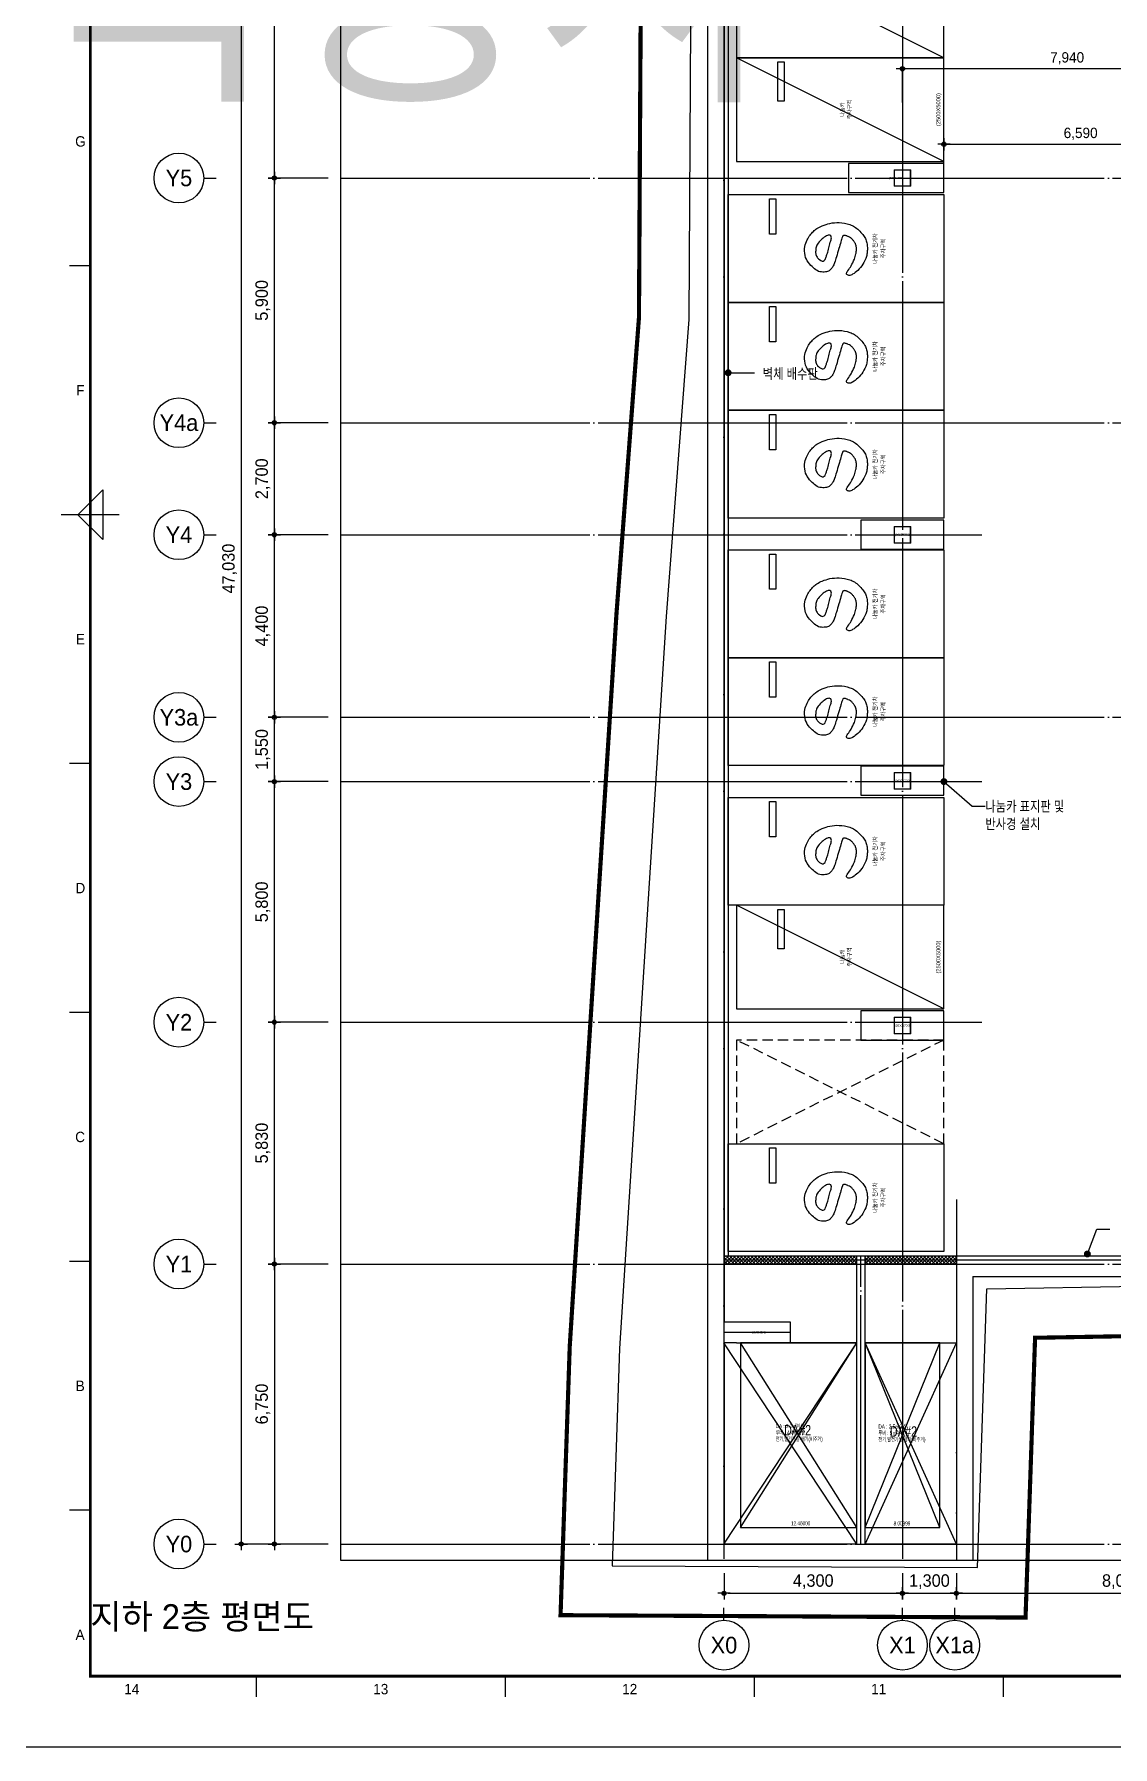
# Model space of a CAD drawing. Header units: millimetres. Extents: x 0 to 1390178, y 0 to 110113.
# Drawn here: x 252650 to 278640, y 0 to 41283 of the extents above; entities that cross this region are included whole.
import ezdxf
from ezdxf.enums import TextEntityAlignment as Align
from ezdxf.xclip import XClip

# ---------------------------------------------------------------- set-up
doc = ezdxf.new("R2018")
doc.units = ezdxf.units.MM
doc.header["$LTSCALE"] = 100
doc.header["$XCLIPFRAME"] = 0
for name, pattern in [('X - 평면도$0$CEN', [62, 60, -1, 0, -1]), ('X - 평면도$0$DASHED', [0.75, 0.5, -0.25]), ('X - 평면도$0$PHANTOM2', [50, 40, -2, 2, -2, 2, -2])]:
    doc.linetypes.add(name, pattern=pattern)
doc.layers.get('DEFPOINTS').update_dxf_attribs({"color": 145})
for name, color, linetype in [('AA-XXXX-DIMS', 7, 'Continuous'), ('AA-XXXX-TEXT', 3, 'Continuous'), ('DIM', 7, 'Continuous'), ('SYM', 7, 'Continuous'), ('X - SHEET$0$AA-BORD-FORM', 7, 'Continuous'), ('X - SHEET$0$AA-BORD-TEXT', 3, 'Continuous'), ('X - 평면도$0$! □-COL', 2, 'Continuous'), ('X - 평면도$0$0-구역계', 1, 'Continuous'), ('X - 평면도$0$A-OPEN', 9, 'X - 평면도$0$CEN'), ('X - 평면도$0$AA-EL-PCN4', 4, 'Continuous'), ('X - 평면도$0$AA-WAXM-BLOK', 3, 'Continuous'), ('X - 평면도$0$AA-WAXM-CONC', 2, 'Continuous'), ('X - 평면도$0$AA-XXXX-CNTL', 1, 'X - 평면도$0$CEN'), ('X - 평면도$0$AA-XXXX-PARK', 8, 'Continuous'), ('X - 평면도$0$AA-XXXX-PATT', 8, 'Continuous'), ('X - 평면도$0$AA-XXXX-SYMB', 7, 'Continuous'), ('X - 평면도$0$벽배수판', 6, 'Continuous')]:
    doc.layers.add(name, color=color, linetype=linetype)
doc.layers.add('X - 평면도$0$DEFPOINT', color=163, linetype='Continuous', plot=False)
doc.styles.add('HAUD01', font='Dotum.ttf')
doc.styles.get("Standard").update_dxf_attribs({"font": 'Dotum.ttf'})
doc.styles.add('X - SHEET$0$HAUD01', font='Dotum.ttf')
doc.styles.add('X - 평면도$0$HAUD01', font='Dotum.ttf')
doc.styles.add('X - 평면도$0$STANDARD', font='Dotum.ttf')
doc.dimstyles.new('HAUD-100', dxfattribs={"dimscale": 100, "dimtxt": 3, "dimasz": 1, "dimexe": 0, "dimexo": 3, "dimgap": 1, "dimtad": 1, "dimdec": 0, "dimdsep": 46, "dimlunit": 6, "dimtxsty": 'HAUD01', "dimblk": 'DIMDOT', "dimcen": 2.5, "dimdle": 1.5, "dimclrd": 7, "dimclre": 7, "dimclrt": 3, "dimadec": 0, "dimazin": 0, "dimtfac": 1, "dimtdec": 0, "dimtix": 1, "dimtmove": 2, "dimatfit": 3, "dimfxl": 1, "dimtvp": 1, "dimtolj": 1, "dimtzin": 0, "dimarcsym": 0})
doc.dimstyles.new('HAUD-80', dxfattribs={"dimscale": 100, "dimtxt": 2.5, "dimasz": 0.5, "dimexe": 0, "dimexo": 1.5, "dimgap": 1, "dimtad": 1, "dimdec": 0, "dimdsep": 46, "dimlunit": 6, "dimtxsty": 'HAUD01', "dimblk": 'Z_DOT', "dimcen": 2.5, "dimdle": 1.5, "dimclrd": 7, "dimclre": 7, "dimclrt": 4, "dimadec": 0, "dimazin": 0, "dimtfac": 1, "dimtdec": 0, "dimtix": 1, "dimtmove": 2, "dimatfit": 3, "dimfxl": 1, "dimtvp": 1, "dimtolj": 1, "dimtzin": 0, "dimarcsym": 0})

# ---------------------------------------------------------------- blocks, each defined once
blk = doc.blocks.new('X - SHEET$0$HAUDsheetV')
at = {"layer": 'X - SHEET$0$AA-BORD-FORM', "color": 2}
for p, q in [((21, 357), (16, 357)), ((28, 297), (14, 297)), ((21, 237), (16, 237)), ((21, 177), (16, 177)), ((21, 117), (16, 117)), ((21, 57), (16, 57)), ((61, 17), (61, 12)), ((121, 17), (121, 12)), ((181, 17), (181, 12)), ((241, 17), (241, 12))]:
    blk.add_line(p, q, dxfattribs=at)
at = {"layer": 'X - SHEET$0$AA-BORD-FORM', "color": 1}
blk.add_lwpolyline([(1, 0), (841, 0), (841, 594), (1, 594)], close=True, dxfattribs=at)
at = {"layer": 'X - SHEET$0$AA-BORD-FORM', "color": 2, "const_width": 0.682}
blk.add_lwpolyline([(21, 17), (21, 577), (821, 577), (821, 17)], close=True, dxfattribs=at)
at = {"layer": 'X - SHEET$0$AA-BORD-FORM', "color": 2}
blk.add_lwpolyline([(24, 291), (18, 297), (24, 303)], close=True, dxfattribs=at)
at = {"layer": 'X - SHEET$0$AA-BORD-TEXT', "color": 7, "style": 'X - SHEET$0$HAUD01'}
for s, p in [('G', (18.63, 387)), ('F', (18.61, 327)), ('E', (18.61, 267)), ('D', (18.61, 207)), ('C', (18.54, 147)), ('B', (18.58, 87)), ('A', (18.54, 27)), ('14', (31, 13.9)), ('13', (91, 13.9)), ('12', (151, 13.9)), ('11', (211, 13.9))]:
    blk.add_text(s, height=2.5, dxfattribs=at).set_placement(p, align=Align.MIDDLE_CENTER)
at = {"layer": 'X - SHEET$0$AA-BORD-TEXT', "color": 3, "style": 'X - SHEET$0$HAUD01'}
for tag, p in [('PJCode', (786, 567.94)), ('작성자', (786.11, 194.82)), ('검토자', (786.11, 181.82)), ('최종검토자', (786.11, 168.82)), ('승인자', (786.11, 155.82)), ('일자', (786.83, 144.02)), ('개정번호', (812, 65.92))]:
    blk.add_attdef(tag, text='', height=3, dxfattribs=at).set_placement(p, align=Align.MIDDLE_CENTER)
at = {"layer": 'X - SHEET$0$AA-BORD-TEXT', "color": 3, "lineweight": 30, "flags": 104}
blk.add_attdef('PJTitle', text='', height=4, dxfattribs=at).set_placement((787.25, 536.62), align=Align.MIDDLE_CENTER)
blk = doc.blocks.new('X - SHEET')
ref = blk.add_blockref('X - SHEET$0$HAUDsheetV', (-100, 0), dxfattribs=dict(xscale=100, yscale=100, zscale=100))
lines = blk.add_mtext('중랑구 상봉동 116-49번지 일원 2030 청년주택 \\P신축공사', dxfattribs={"layer": 'X - SHEET$0$AA-BORD-TEXT', "color": 3, "insert": (78625, 53662), "char_height": 5056.52, "attachment_point": 1})
ref.add_attrib('PJTitle', '', (78625, 53662), dxfattribs={"flags": 104}).embed_mtext(lines)
blk = doc.blocks.new('DIMDOT')
at = {"layer": 'AA-XXXX-DIMS'}
for p, q in [((-1.5, 0), (1.5, 0)), ((0, -1.5), (0, 1.5))]:
    blk.add_line(p, q, dxfattribs=at)
for radius in [0.5, 0.25]:
    blk.add_circle((0, 0), radius, dxfattribs=at)
blk = doc.blocks.new('*D271')
at = {"color": 7, "lineweight": -2, "transparency": 16777216}
for p, q in [((-55653, 33471), (-57753, 33471)), ((-57753, 33371), (-57753, -13459)), ((-55653, -13559), (-57753, -13559))]:
    blk.add_line(p, q, dxfattribs=at)
at = {"layer": 'DEFPOINTS', "color": 0, "transparency": 16777216}
for p in [(-55353, 33471, 0), (-57753, -13559), (-55353, -13559, 0)]:
    blk.add_point(p, dxfattribs=at)
at = {"color": 7, "lineweight": -2, "transparency": 16777216, "xscale": 100, "yscale": 100, "zscale": 100}
for p, rotation in [((-57753, 33471), 90), ((-57753, -13559), 270)]:
    blk.add_blockref('DIMDOT', p, dxfattribs=dict(at, rotation=rotation))
at = {"color": 3, "transparency": 16777216, "insert": (-58032, 9956), "char_height": 300, "attachment_point": 5, "rotation": 90, "style": 'HAUD01'}
blk.add_mtext('\\A1;47,030', dxfattribs=at)
blk = doc.blocks.new('*D273')
at = {"color": 7, "lineweight": -2, "transparency": 16777216}
for p, q in [((-55653, 28171), (-56953, 28171)), ((-56953, 19471), (-56953, 28071)), ((-55653, 19371), (-56953, 19371))]:
    blk.add_line(p, q, dxfattribs=at)
at = {"layer": 'DEFPOINTS', "color": 0, "transparency": 16777216}
for p in [(-56953, 28171), (-55353, 28171, 0), (-55353, 19371, 0)]:
    blk.add_point(p, dxfattribs=at)
at = {"color": 7, "lineweight": -2, "transparency": 16777216, "xscale": 100, "yscale": 100, "zscale": 100}
for p, rotation in [((-56953, 28171), 90), ((-56953, 19371), 270)]:
    blk.add_blockref('DIMDOT', p, dxfattribs=dict(at, rotation=rotation))
at = {"color": 3, "transparency": 16777216, "insert": (-57232, 23771), "char_height": 300, "attachment_point": 5, "rotation": 90, "style": 'HAUD01'}
blk.add_mtext('\\A1;8,800', dxfattribs=at)
blk = doc.blocks.new('*D274')
at = {"color": 7, "lineweight": -2, "transparency": 16777216}
for p, q in [((-55653, 6371), (-56953, 6371)), ((-56953, 4921), (-56953, 6271)), ((-55653, 4821), (-56953, 4821))]:
    blk.add_line(p, q, dxfattribs=at)
at = {"layer": 'DEFPOINTS', "color": 0, "transparency": 16777216}
for p in [(-56953, 6371), (-55353, 6371, 0), (-55353, 4821, 0)]:
    blk.add_point(p, dxfattribs=at)
at = {"color": 7, "lineweight": -2, "transparency": 16777216, "xscale": 100, "yscale": 100, "zscale": 100}
for p, rotation in [((-56953, 6371), 90), ((-56953, 4821), 270)]:
    blk.add_blockref('DIMDOT', p, dxfattribs=dict(at, rotation=rotation))
at = {"color": 3, "transparency": 16777216, "insert": (-57232, 5596), "char_height": 300, "attachment_point": 5, "rotation": 90, "style": 'HAUD01'}
blk.add_mtext('\\A1;1,550', dxfattribs=at)
blk = doc.blocks.new('*D275')
at = {"color": 7, "lineweight": -2, "transparency": 16777216}
for p, q in [((-55653, 4821), (-56953, 4821)), ((-56953, -879), (-56953, 4721)), ((-55653, -979), (-56953, -979))]:
    blk.add_line(p, q, dxfattribs=at)
at = {"layer": 'DEFPOINTS', "color": 0, "transparency": 16777216}
for p in [(-56953, 4821), (-55353, 4821, 0), (-55353, -979, 0)]:
    blk.add_point(p, dxfattribs=at)
at = {"color": 7, "lineweight": -2, "transparency": 16777216, "xscale": 100, "yscale": 100, "zscale": 100}
for p, rotation in [((-56953, 4821), 90), ((-56953, -979), 270)]:
    blk.add_blockref('DIMDOT', p, dxfattribs=dict(at, rotation=rotation))
at = {"color": 3, "transparency": 16777216, "insert": (-57232, 1921), "char_height": 300, "attachment_point": 5, "rotation": 90, "style": 'HAUD01'}
blk.add_mtext('\\A1;5,800', dxfattribs=at)
blk = doc.blocks.new('*D276')
at = {"color": 7, "lineweight": -2, "transparency": 16777216}
for p, q in [((-55653, -979), (-56953, -979)), ((-56953, -6709), (-56953, -1079)), ((-55653, -6809), (-56953, -6809))]:
    blk.add_line(p, q, dxfattribs=at)
at = {"layer": 'DEFPOINTS', "color": 0, "transparency": 16777216}
for p in [(-56953, -979), (-55353, -979, 0), (-55353, -6809, 0)]:
    blk.add_point(p, dxfattribs=at)
at = {"color": 7, "lineweight": -2, "transparency": 16777216, "xscale": 100, "yscale": 100, "zscale": 100}
for p, rotation in [((-56953, -979), 90), ((-56953, -6809), 270)]:
    blk.add_blockref('DIMDOT', p, dxfattribs=dict(at, rotation=rotation))
at = {"color": 3, "transparency": 16777216, "insert": (-57232, -3894), "char_height": 300, "attachment_point": 5, "rotation": 90, "style": 'HAUD01'}
blk.add_mtext('\\A1;5,830', dxfattribs=at)
blk = doc.blocks.new('*D277')
at = {"color": 7, "lineweight": -2, "transparency": 16777216}
for p, q in [((-55653, 19371), (-56953, 19371)), ((-56953, 13571), (-56953, 19271)), ((-55653, 13471), (-56953, 13471))]:
    blk.add_line(p, q, dxfattribs=at)
at = {"layer": 'DEFPOINTS', "color": 0, "transparency": 16777216}
for p in [(-56953, 19371), (-55353, 19371, 0), (-55353, 13471, 0)]:
    blk.add_point(p, dxfattribs=at)
at = {"color": 7, "lineweight": -2, "transparency": 16777216, "xscale": 100, "yscale": 100, "zscale": 100}
for p, rotation in [((-56953, 19371), 90), ((-56953, 13471), 270)]:
    blk.add_blockref('DIMDOT', p, dxfattribs=dict(at, rotation=rotation))
at = {"color": 3, "transparency": 16777216, "insert": (-57232, 16421), "char_height": 300, "attachment_point": 5, "rotation": 90, "style": 'HAUD01'}
blk.add_mtext('\\A1;5,900', dxfattribs=at)
blk = doc.blocks.new('*D278')
at = {"color": 7, "lineweight": -2, "transparency": 16777216}
for p, q in [((-55653, 10771), (-56953, 10771)), ((-56953, 6471), (-56953, 10671)), ((-55653, 6371), (-56953, 6371))]:
    blk.add_line(p, q, dxfattribs=at)
at = {"layer": 'DEFPOINTS', "color": 0, "transparency": 16777216}
for p in [(-56953, 10771), (-55353, 10771, 0), (-55353, 6371, 0)]:
    blk.add_point(p, dxfattribs=at)
at = {"color": 7, "lineweight": -2, "transparency": 16777216, "xscale": 100, "yscale": 100, "zscale": 100}
for p, rotation in [((-56953, 10771), 90), ((-56953, 6371), 270)]:
    blk.add_blockref('DIMDOT', p, dxfattribs=dict(at, rotation=rotation))
at = {"color": 3, "transparency": 16777216, "insert": (-57232, 8571), "char_height": 300, "attachment_point": 5, "rotation": 90, "style": 'HAUD01'}
blk.add_mtext('\\A1;4,400', dxfattribs=at)
blk = doc.blocks.new('*D279')
at = {"color": 7, "lineweight": -2, "transparency": 16777216}
for p, q in [((-55653, 13471), (-56953, 13471)), ((-56953, 10871), (-56953, 13371)), ((-55653, 10771), (-56953, 10771))]:
    blk.add_line(p, q, dxfattribs=at)
at = {"layer": 'DEFPOINTS', "color": 0, "transparency": 16777216}
for p in [(-56953, 13471), (-55353, 13471, 0), (-55353, 10771, 0)]:
    blk.add_point(p, dxfattribs=at)
at = {"color": 7, "lineweight": -2, "transparency": 16777216, "xscale": 100, "yscale": 100, "zscale": 100}
for p, rotation in [((-56953, 13471), 90), ((-56953, 10771), 270)]:
    blk.add_blockref('DIMDOT', p, dxfattribs=dict(at, rotation=rotation))
at = {"color": 3, "transparency": 16777216, "insert": (-57232, 12121), "char_height": 300, "attachment_point": 5, "rotation": 90, "style": 'HAUD01'}
blk.add_mtext('\\A1;2,700', dxfattribs=at)
blk = doc.blocks.new('*D280')
at = {"color": 7, "lineweight": -2, "transparency": 16777216}
for p, q in [((-40517, -14259), (-40517, -14746)), ((-32517, -14259), (-32517, -14746)), ((-40417, -14746), (-32617, -14746))]:
    blk.add_line(p, q, dxfattribs=at)
at = {"layer": 'DEFPOINTS', "color": 0, "transparency": 16777216}
for p in [(-40517, -13959, 0), (-32517, -13959, 0), (-32517, -14746)]:
    blk.add_point(p, dxfattribs=at)
at = {"color": 7, "lineweight": -2, "transparency": 16777216, "xscale": 100, "yscale": 100, "zscale": 100, "rotation": 180}
blk.add_blockref('DIMDOT', (-40517, -14746), dxfattribs=at)
at = {"color": 7, "lineweight": -2, "transparency": 16777216, "xscale": 100, "yscale": 100, "zscale": 100}
blk.add_blockref('DIMDOT', (-32517, -14746), dxfattribs=at)
at = {"color": 3, "transparency": 16777216, "insert": (-36517, -14467), "char_height": 300, "attachment_point": 5, "style": 'HAUD01'}
blk.add_mtext('\\A1;8,000', dxfattribs=at)
blk = doc.blocks.new('*D281')
at = {"color": 7, "lineweight": -2, "transparency": 16777216}
for p, q in [((-46117, -14259), (-46117, -14746)), ((-41817, -14259), (-41817, -14746)), ((-46017, -14746), (-41917, -14746))]:
    blk.add_line(p, q, dxfattribs=at)
at = {"layer": 'DEFPOINTS', "color": 0, "transparency": 16777216}
for p in [(-46117, -13959, 0), (-41817, -13959, 0), (-41817, -14746)]:
    blk.add_point(p, dxfattribs=at)
at = {"color": 7, "lineweight": -2, "transparency": 16777216, "xscale": 100, "yscale": 100, "zscale": 100, "rotation": 180}
blk.add_blockref('DIMDOT', (-46117, -14746), dxfattribs=at)
at = {"color": 7, "lineweight": -2, "transparency": 16777216, "xscale": 100, "yscale": 100, "zscale": 100}
blk.add_blockref('DIMDOT', (-41817, -14746), dxfattribs=at)
at = {"color": 3, "transparency": 16777216, "insert": (-43967, -14467), "char_height": 300, "attachment_point": 5, "style": 'HAUD01'}
blk.add_mtext('\\A1;4,300', dxfattribs=at)
blk = doc.blocks.new('*D287')
at = {"color": 7, "lineweight": -2, "transparency": 16777216}
for p, q in [((-55653, -6809), (-56953, -6809)), ((-56953, -6909), (-56953, -13459)), ((-55653, -13559), (-56953, -13559))]:
    blk.add_line(p, q, dxfattribs=at)
at = {"layer": 'DEFPOINTS', "color": 0, "transparency": 16777216}
for p in [(-55353, -6809, 0), (-56953, -13559), (-55353, -13559)]:
    blk.add_point(p, dxfattribs=at)
at = {"color": 7, "lineweight": -2, "transparency": 16777216, "xscale": 100, "yscale": 100, "zscale": 100}
for p, rotation in [((-56953, -6809), 90), ((-56953, -13559), 270)]:
    blk.add_blockref('DIMDOT', p, dxfattribs=dict(at, rotation=rotation))
at = {"color": 3, "transparency": 16777216, "insert": (-57232, -10184), "char_height": 300, "attachment_point": 5, "rotation": 90, "style": 'HAUD01'}
blk.add_mtext('\\A1;6,750', dxfattribs=at)
blk = doc.blocks.new('*D298')
at = {"color": 7, "lineweight": -2, "transparency": 16777216}
for p, q in [((-41817, -14259), (-41817, -14746)), ((-40517, -14259), (-40517, -14746)), ((-41717, -14746), (-40617, -14746))]:
    blk.add_line(p, q, dxfattribs=at)
at = {"layer": 'DEFPOINTS', "color": 0, "transparency": 16777216}
for p in [(-41817, -13959), (-40517, -13959), (-40517, -14746)]:
    blk.add_point(p, dxfattribs=at)
at = {"color": 7, "lineweight": -2, "transparency": 16777216, "xscale": 100, "yscale": 100, "zscale": 100, "rotation": 180}
blk.add_blockref('DIMDOT', (-41817, -14746), dxfattribs=at)
at = {"color": 7, "lineweight": -2, "transparency": 16777216, "xscale": 100, "yscale": 100, "zscale": 100}
blk.add_blockref('DIMDOT', (-40517, -14746), dxfattribs=at)
at = {"color": 3, "transparency": 16777216, "insert": (-41167, -14467), "char_height": 300, "attachment_point": 5, "style": 'HAUD01'}
blk.add_mtext('\\A1;1,300', dxfattribs=at)
blk = doc.blocks.new('Z_DOT')
at = {"layer": 'DIM', "color": 0}
for p, q in [((-3, 0), (3, 0)), ((0, -3), (0, 3))]:
    blk.add_line(p, q, dxfattribs=at)
for radius in [1.05, 0.525]:
    blk.add_circle((0, 0), radius, dxfattribs=at)
blk = doc.blocks.new('*D55')
at = {"layer": 'DEFPOINTS', "color": 0, "transparency": 16777216}
for p in [(281162, 38632), (274572, 37611), (281162, 37611)]:
    blk.add_point(p, dxfattribs=at)
at = {"layer": 'DIM', "color": 7, "lineweight": -2, "transparency": 16777216}
for p, q in [((274572, 37761), (274572, 38632)), ((274622, 38632), (281112, 38632)), ((281162, 37761), (281162, 38632))]:
    blk.add_line(p, q, dxfattribs=at)
at = {"layer": 'DIM', "color": 7, "lineweight": -2, "transparency": 16777216, "xscale": 50, "yscale": 50, "zscale": 50, "rotation": 180}
blk.add_blockref('Z_DOT', (274572, 38632), dxfattribs=at)
at = {"layer": 'DIM', "color": 7, "lineweight": -2, "transparency": 16777216, "xscale": 50, "yscale": 50, "zscale": 50}
blk.add_blockref('Z_DOT', (281162, 38632), dxfattribs=at)
at = {"layer": 'DIM', "color": 4, "transparency": 16777216, "insert": (277867, 38882), "char_height": 250, "attachment_point": 5, "style": 'HAUD01'}
blk.add_mtext('\\A1;6,590', dxfattribs=at)
blk = doc.blocks.new('X - 평면도$0$A$C69A65A4F')
at = {"layer": 'X - 평면도$0$DEFPOINT'}
for p, q in [((0, 0), (2800, 4450)), ((2800, 0), (0, 4450)), ((3000, 0), (4800, 4450)), ((4800, 0), (3000, 4450))]:
    blk.add_line(p, q, dxfattribs=at)
for points in [[(2800, 4450), (0, 4450), (0, 0), (2800, 0)], [(4800, 4450), (3000, 4450), (3000, 0), (4800, 0)]]:
    blk.add_lwpolyline(points, close=True, dxfattribs=at)
at = {"layer": 'X - 평면도$0$DEFPOINT', "style": 'X - 평면도$0$HAUD01', "width": 0.7}
for s, p in [('DA : 2.2㎡이상', (845, 2443)), ('DA : 2.5㎡이상', (3322, 2432)), ('루버 : 4.4㎡이상', (845, 2288)), ('전기,발전기실-배기(비주거)', (845, 2133)), ('루버 : 5㎡이상', (3322, 2277)), ('전기,발전기실-급기(비주거)', (3322, 2122)), ('12.46000', (1214, 99)), ('8.00999', (3687, 97))]:
    blk.add_text(s, height=100, dxfattribs=at).set_placement(p, align=Align.MIDDLE_LEFT)
blk = doc.blocks.new('X - 평면도$0$A$C131C07CB')
at = {"layer": 'X - 평면도$0$0-구역계', "color": 1, "linetype": 'X - 평면도$0$PHANTOM2', "const_width": 100, "flags": 128}
blk.add_lwpolyline([(50108, 50546), (32940, 50631), (27658, 50496), (20509, 50187), (2300, 48329), (1988, 39918), (1940, 31390), (1399, 24265), (272, 6596), (50, 108), (11256, 50), (11486, 6795), (29909, 7122), (29397, 12805), (50106, 15382)], close=True, dxfattribs=at)
at = {"layer": 'X - 평면도$0$DEFPOINT'}
for points in [[(50108, 50546), (32940, 50631), (27658, 50496), (20509, 50187), (2300, 48329), (1988, 39918), (1940, 31390), (1399, 24265), (272, 6596), (50, 108), (11256, 50), (11486, 6795), (29909, 7122), (29397, 12805), (50106, 15382)], [(48908, 49352), (32952, 49431), (27700, 49296), (20596, 48990), (3461, 47241), (3188, 39892), (3140, 31341), (2596, 24182), (1470, 6537), (1291, 1301), (10096, 1256), (10325, 7974), (28598, 8299), (28098, 13852), (48906, 16442)]]:
    blk.add_lwpolyline(points, close=True, dxfattribs=at)
blk = doc.blocks.new('X - 평면도$0$A$Cfbbe99fa')
at = {"layer": 'X - 평면도$0$AA-XXXX-PARK', "ltscale": 5}
for points in [[(2600, 0), (0, 0), (0, 5200), (2600, 5200)], [(1650, 4200), (2500, 4200), (2500, 4050), (1650, 4050)]]:
    blk.add_lwpolyline(points, close=True, dxfattribs=at)
at = {"layer": 'X - 평면도$0$AA-XXXX-PARK'}
for points, knots in [([(1349, 3351, 0), (1403, 3338, 0), (1501, 3308, 0), (1622, 3231, 0), (1711, 3149, 0), (1795, 3055, 0), (1857, 2920, 0), (1918, 2741, 0), (1934, 2513, 0), (1901, 2309, 0), (1829, 2148, 0), (1742, 2046, 0), (1646, 1957, 0), (1545, 1887, 0), (1436, 1856, 0), (1327, 1842, 0), (1217, 1847, 0), (1075, 1867, 0), (920, 1944, 0), (778, 2065, 0), (685, 2179, 0), (649, 2261, 0), (651, 2294, 0)], [0, 0, 0, 0, 166.2722, 304.88744, 425.968543, 528.054644, 679.837454, 868.737256, 1092.096232, 1358.72536, 1478.565688, 1617.63807, 1756.007897, 1871.228257, 1982.278975, 2090.823457, 2200.385536, 2313.159661, 2518.83456, 2710.253855, 2865.192748, 2963.664933, 2963.664933, 2963.664933, 2963.664933]), ([(748, 3021, 0), (772, 3066, 0), (837, 3155, 0), (959, 3278, 0), (1139, 3364, 0), (1278, 3361, 0), (1349, 3351, 0)], [0, 0, 0, 0, 151.61815, 327.651952, 515.943799, 732.280718, 732.280718, 732.280718, 732.280718]), ([(1617, 2421, 0), (1620, 2435, 0), (1543, 2458, 0), (1456, 2486, 0), (1284, 2531, 0), (1120, 2588, 0), (969, 2625, 0), (866, 2673, 0), (799, 2726, 0), (755, 2775, 0), (739, 2831, 0), (732, 2889, 0), (734, 2955, 0), (743, 2999, 0), (748, 3021, 0)], [0, 0, 0, 0, 44.711744, 165.806374, 339.715149, 547.239307, 694.68398, 803.556182, 885.390359, 950.404024, 997.052075, 1058.116257, 1124.204395, 1193.250077, 1193.250077, 1193.250077, 1193.250077]), ([(998, 2938, 0), (996, 2919, 0), (1002, 2875, 0), (1067, 2847, 0), (1135, 2829, 0), (1186, 2810, 0), (1212, 2801, 0)], [0, 0, 0, 0, 57.328727, 115.845155, 193.694253, 276.121746, 276.121746, 276.121746, 276.121746]), ([(1621, 2750, 0), (1627, 2775, 0), (1603, 2847, 0), (1534, 2939, 0), (1444, 3030, 0), (1341, 3084, 0), (1245, 3091, 0), (1154, 3094, 0), (1059, 3042, 0), (1019, 2977, 0), (998, 2938, 0)], [0, 0, 0, 0, 78.274004, 208.039681, 347.594118, 460.117419, 547.67135, 634.62456, 726.50985, 857.918673, 857.918673, 857.918673, 857.918673]), ([(1212, 2801, 0), (1259, 2789, 0), (1349, 2764, 0), (1471, 2735, 0), (1565, 2698, 0), (1619, 2733, 0), (1621, 2750, 0)], [0, 0, 0, 0, 144.867064, 280.990222, 381.340747, 432.59795, 432.59795, 432.59795, 432.59795]), ([(651, 2294, 0), (654, 2315, 0), (687, 2375, 0), (785, 2297, 0), (887, 2231, 0), (987, 2181, 0), (1042, 2156, 0)], [0, 0, 0, 0, 64.761233, 148.299028, 290.115075, 469.814051, 469.814051, 469.814051, 469.814051]), ([(1042, 2156, 0), (1084, 2144, 0), (1153, 2125, 0), (1247, 2107, 0), (1328, 2108, 0), (1379, 2120, 0), (1407, 2127, 0)], [0, 0, 0, 0, 132.797528, 215.368965, 285.0581, 372.733548, 372.733548, 372.733548, 372.733548]), ([(1407, 2127, 0), (1427, 2137, 0), (1465, 2160, 0), (1516, 2202, 0), (1562, 2248, 0), (1584, 2294, 0), (1599, 2330, 0), (1611, 2356, 0), (1619, 2386, 0), (1618, 2409, 0), (1617, 2421, 0)], [0, 0, 0, 0, 65.340369, 132.899219, 196.941955, 258.480417, 286.048826, 313.617236, 343.467774, 379.666869, 379.666869, 379.666869, 379.666869])]:
    blk.add_open_spline(points, degree=3, knots=knots, dxfattribs=at)
at = {"layer": 'X - 평면도$0$AA-XXXX-PARK', "ltscale": 5, "style": 'X - 평면도$0$HAUD01', "width": 0.9}
for s, p in [('나눔카 전기차', (1300, 1658)), ('주차구역', (1300, 1465))]:
    blk.add_text(s, height=100, dxfattribs=at).set_placement(p, align=Align.MIDDLE_CENTER)
blk = doc.blocks.new('X - 평면도$0$A$C71146A48')
at = {"layer": 'X - 평면도$0$AA-XXXX-PARK', "ltscale": 5}
blk.add_line((5000, 0), (0, 2500), dxfattribs=at)
for points in [[(5000, 0), (5000, 2500), (0, 2500), (0, 0)], [(1000, 2400), (1150, 2400), (1150, 1450), (1000, 1450)]]:
    blk.add_lwpolyline(points, close=True, dxfattribs=at)
at = {"layer": 'X - 평면도$0$AA-XXXX-PARK', "ltscale": 5, "style": 'X - 평면도$0$HAUD01', "width": 0.9}
for s, p in [('나눔카', (2550, 1250)), ('주차구역', (2721, 1250))]:
    blk.add_text(s, height=100, rotation=90, dxfattribs=at).set_placement(p, align=Align.MIDDLE_CENTER)
at = {"layer": 'X - 평면도$0$DEFPOINT', "style": 'X - 평면도$0$HAUD01', "width": 0.9}
blk.add_text('(2500X5000)', height=100, rotation=90, dxfattribs=at).set_placement((4864, 1250), align=Align.MIDDLE_CENTER)
blk = doc.blocks.new('X - 평면도$0$A$C51e7fc92')
at = {"layer": 'X - 평면도$0$AA-XXXX-PARK', "linetype": 'X - 평면도$0$DASHED', "ltscale": 5}
for p, q in [((2500, 5000), (0, 0)), ((0, 5000), (2500, 0))]:
    blk.add_line(p, q, dxfattribs=at)
blk.add_lwpolyline([(0, 5000), (2500, 5000), (2500, 0), (0, 0)], close=True, dxfattribs=at)
blk = doc.blocks.new('X - 평면도$0$ㅁ-400X400X9X9')
at = {"layer": 'X - 평면도$0$! □-COL', "lineweight": 9, "flags": 128}
for points in [[(143814, 359875), (144214, 359875), (144214, 359884), (143814, 359884)], [(143814, 359493), (143823, 359493), (143823, 359875), (143814, 359875)], [(144214, 359493), (144205, 359493), (144205, 359875), (144214, 359875)], [(143814, 359493), (144214, 359493), (144214, 359484), (143814, 359484)]]:
    blk.add_lwpolyline(points, close=True, dxfattribs=at)
blk = doc.blocks.new('X - 평면도$0$A$C69CA1AF6')
for p in [(-185832, -340313), (-185832, -348913), (-185832, -354843), (-185832, -360743)]:
    blk.add_blockref('X - 평면도$0$ㅁ-400X400X9X9', p)
blk = doc.blocks.new('X - 평면도$0$A$Cffe2dd20')
at = {"layer": 'X - 평면도$0$AA-WAXM-CONC'}
for p, q in [((-46517, 31984), (-46517, -13959)), ((-46117, 27391), (-46117, -8209)), ((-42917, -13559), (-42917, -6609)), ((-42917, -6609), (-42717, -6609)), ((-42717, -13559), (-42717, -6609)), ((-40517, -6709), (-40517, -13559)), ((-40517, -6709), (-26377, -6709)), ((-40117, -7109), (-22067, -7109)), ((-40117, -7109), (-40117, -13959)), ((-45817, -8209), (-46117, -8209)), ((-46117, -8709), (-46117, -13559)), ((-45817, -8709), (-46117, -8709)), ((-42917, -13559), (-46117, -13559)), ((-40517, -13559), (-42717, -13559)), ((-40117, -13959), (-46517, -13959))]:
    blk.add_line(p, q, dxfattribs=at)
blk = doc.blocks.new('X - 평면도$0$B4~1F_COL')
at = {"layer": 'X - 평면도$0$AA-WAXM-CONC'}
for p, q in [((-84178, -36177), (-86478, -36177)), ((-86478, -36177), (-86478, -36877)), ((-84178, -36877), (-84178, -36177)), ((-86478, -36877), (-84178, -36877))]:
    blk.add_line(p, q, dxfattribs=at)
for points in [[(-84178, -45477), (-84178, -44777), (-86178, -44777), (-86178, -45477)], [(-86178, -51407), (-84178, -51407), (-84178, -50707), (-86178, -50707)], [(-86178, -57307), (-84178, -57307), (-84178, -56607), (-86178, -56607)]]:
    blk.add_lwpolyline(points, close=True, dxfattribs=at)
blk.add_lwpolyline([(-89178, -64607), (-87878, -64607), (-87878, -64107), (-89178, -64107)], dxfattribs=at)
at = {"layer": 'X - 평면도$0$DEFPOINT', "style": 'X - 평면도$0$STANDARD'}
for s, p in [('(2300X700)', (-85328, -36527)), ('(2000X700)', (-85178, -45127)), ('(2000X700)', (-85178, -51057)), ('(2000X700)', (-85178, -56957)), ('2000X500)', (-88628, -64357))]:
    blk.add_text(s, height=50, dxfattribs=at).set_placement(p, align=Align.MIDDLE_CENTER)
blk = doc.blocks.new('X - 평면도$0$A$C9949ff83')
at = {"layer": 'DEFPOINTS'}
for points in [[(0, 59400), (84000, 59400), (84000, 0), (0, 0)], [(2000, 1700), (75000, 1700), (75000, 57700), (2000, 57700)]]:
    blk.add_lwpolyline(points, close=True, dxfattribs=at)
blk = doc.blocks.new('X - 평면도', base_point=(-475.4, -286.7))
at = {"layer": 'X - 평면도$0$AA-XXXX-PATT'}
h = blk.add_hatch(dxfattribs=at)
h.set_pattern_fill('_USER', color=256, scale=60, angle=45, double=1, pattern_type=0)
h.set_pattern_definition([(45, (1681307.114, 1546367.264), (-42.4264069, 42.4264069), []), (135, (1681307.114, 1546367.264), (-42.4264069, -42.4264069), [])])
h.paths.add_polyline_path([(417722, 26393.1), (417722, 26593.1), (414522, 26593.1), (414522, 26393.1)])
h.paths.add_polyline_path([(417922, 26593.1), (417922, 26393.1), (420122, 26393.1), (420122, 26593.1)])
at = {"layer": 'DEFPOINTS'}
blk.add_lwpolyline([(405286.2, 68689.6), (466213.6, 68689.6), (466213.6, 19243.1), (405286.2, 19243.1)], close=True, dxfattribs=at)
at = {"layer": 'X - 평면도$0$A-OPEN'}
for p, q in [((414522, 19643.1), (417722, 24493.1)), ((417722, 19643.1), (414522, 24493.1)), ((417922, 19643.1), (420122, 24493.1)), ((420122, 19643.1), (417922, 24493.1))]:
    blk.add_line(p, q, dxfattribs=at)
at = {"layer": 'X - 평면도$0$AA-EL-PCN4'}
for p, q in [((416122, 24493.1), (417722, 24493.1)), ((417922, 24493.1), (420122, 24493.1))]:
    blk.add_line(p, q, dxfattribs=at)
at = {"layer": 'X - 평면도$0$AA-WAXM-BLOK'}
for p, q in [((414522, 26593.1), (417722, 26593.1)), ((417922, 26593.1), (420122, 26593.1)), ((414522, 26393.1), (417722, 26393.1)), ((417922, 26393.1), (420122, 26393.1))]:
    blk.add_line(p, q, dxfattribs=at)
at = {"layer": 'X - 평면도$0$AA-XXXX-CNTL'}
for p, q in [((414522, 68689.6), (414522, 19243.1)), ((418822, 68689.6), (418822, 19243.1)), ((414522, 64823), (414522, 19643.1)), ((405286.2, 52573.1), (466213.6, 52573.1)), ((405286.2, 46673.1), (466213.6, 46673.1)), ((405286.2, 43973.1), (420737.8, 43973.1)), ((405286.2, 39573.1), (466213.6, 39573.1)), ((405286.2, 38023.1), (420737.8, 38023.1)), ((405286.2, 32223.1), (420737.8, 32223.1)), ((420122, 27951), (420122, 19243.1)), ((414522, 26493.1), (420122, 26493.1)), ((417822, 19643.1), (417822, 26593.1)), ((420122, 26493.1), (420122, 19643.1)), ((420122, 26493.1), (438172, 26493.1)), ((405286.2, 26393.1), (466213.6, 26393.1)), ((416122, 24743.1), (414522, 24743.1)), ((405286.2, 19643.1), (466213.6, 19643.1))]:
    blk.add_line(p, q, dxfattribs=at)
at = {"layer": 'X - 평면도$0$벽배수판'}
for p, q in [((414622, 60593.1), (414622, 26593.1)), ((420122, 26593.1), (434262, 26593.1)), ((420122, 26593.1), (420122, 26493.1))]:
    blk.add_line(p, q, dxfattribs=at)
for name, p in [('X - 평면도$0$A$C9949ff83', (397249.9, 14755.9)), ('X - 평면도$0$A$Cffe2dd20', (460639.2, 33202.2)), ('X - 평면도$0$B4~1F_COL', (504000, 89100)), ('X - 평면도$0$A$C69CA1AF6', (460639.2, 33202.2)), ('X - 평면도$0$A$C71146A48', (414822, 55473.1)), ('X - 평면도$0$A$C71146A48', (414822, 52973.1)), ('X - 평면도$0$A$C71146A48', (414822, 32543.1))]:
    blk.add_blockref(name, p)
at = {"layer": 'DEFPOINTS'}
blk.add_blockref('X - 평면도$0$A$C131C07CB', (410532.9, 17819.8), dxfattribs=at)
at = {"layer": 'X - 평면도$0$AA-WAXM-BLOK', "xscale": -1, "rotation": 270}
blk.add_blockref('X - 평면도$0$A$C51e7fc92', (414822, 29293.1), dxfattribs=at)
at = {"layer": 'X - 평면도$0$AA-XXXX-SYMB', "rotation": 90}
for p in [(419822, 49573.1), (419822, 46973.1), (419822, 44373.1), (419822, 41008.1), (419822, 38408.1), (419822, 35043.1), (419822, 26693.1)]:
    blk.add_blockref('X - 평면도$0$A$Cfbbe99fa', p, dxfattribs=at)
at = {"layer": 'X - 평면도$0$DEFPOINT'}
blk.add_blockref('X - 평면도$0$A$C69A65A4F', (414922, 20043.1), dxfattribs=at)
at = {"layer": 'DEFPOINTS', "style": 'X - 평면도$0$HAUD01'}
blk.add_text('지하 2층 평면도', height=600, dxfattribs=at).set_placement((399249.9, 17592.4))
blk = doc.blocks.new('*D627')
at = {"layer": 'DEFPOINTS', "color": 0, "transparency": 16777216}
for p in [(273572, 40453), (273572, 39487), (281512, 39487)]:
    blk.add_point(p, dxfattribs=at)
at = {"layer": 'DIM', "color": 7, "lineweight": -2, "transparency": 16777216}
for p, q in [((273572, 39637), (273572, 40453)), ((281462, 40453), (273622, 40453)), ((281512, 39637), (281512, 40453))]:
    blk.add_line(p, q, dxfattribs=at)
at = {"layer": 'DIM', "color": 7, "lineweight": -2, "transparency": 16777216, "xscale": 50, "yscale": 50, "zscale": 50, "rotation": 180}
blk.add_blockref('Z_DOT', (273572, 40453), dxfattribs=at)
at = {"layer": 'DIM', "color": 7, "lineweight": -2, "transparency": 16777216, "xscale": 50, "yscale": 50, "zscale": 50}
blk.add_blockref('Z_DOT', (281512, 40453), dxfattribs=at)
at = {"layer": 'DIM', "color": 4, "transparency": 16777216, "insert": (277542, 40703), "char_height": 250, "attachment_point": 5, "style": 'HAUD01'}
blk.add_mtext('\\A1;7,940', dxfattribs=at)
blk = doc.blocks.new('저층부 치수')
at = {"layer": 'DIM'}
for p, q in [((-58653, 19370.9), (-58353, 19370.9)), ((-58653, 13470.9), (-58353, 13470.9)), ((-58653, 10770.9), (-58353, 10770.9)), ((-58653, 6370.9), (-58353, 6370.9)), ((-58653, 4820.9), (-58353, 4820.9)), ((-58653, -979.1), (-58353, -979.1)), ((-58653, -6809.1), (-58353, -6809.1)), ((-58653, -13559.1), (-58353, -13559.1)), ((-46117.2, -15396.1, 0), (-46117.2, -15096.1, 0)), ((-41817.2, -15396.1, 0), (-41817.2, -15096.1, 0)), ((-40557.3, -15396.1, 0), (-40557.3, -15096.1, 0))]:
    blk.add_line(p, q, dxfattribs=at)
for centre in [(-59253, 19370.9), (-59253, 13470.9), (-59253, 10770.9), (-59253, 6370.9), (-59253, 4820.9), (-59253, -979.1), (-59253, -6809.1), (-59253, -13559.1), (-46117.2, -15996.1, 0), (-41817.2, -15996.1, 0), (-40557.3, -15996.1, 0)]:
    blk.add_circle(centre, 600, dxfattribs=at)
at = {"layer": 'DIM', "style": 'HAUD01'}
for s, p in [('Y5', (-59253, 19370.9)), ('Y4a', (-59253, 13470.9)), ('Y4', (-59253, 10770.9)), ('Y3a', (-59253, 6370.9)), ('Y3', (-59253, 4820.9)), ('Y2', (-59253, -979.1)), ('Y1', (-59253, -6809.1)), ('Y0', (-59253, -13559.1)), ('X0', (-46117.2, -15996.1, 0)), ('X1', (-41817.2, -15996.1, 0)), ('X1a', (-40557.3, -15996.1, 0))]:
    blk.add_text(s, height=400, dxfattribs=at).set_placement(p, align=Align.MIDDLE)
for base, p1, p2, angle, picture, middle in [((-57753, -13559.1, 0), (-55353, 33470.9), (-55353, -13559.1), 90, '*D271', (-58032.1, 9955.9, 0)), ((-56953, 28170.9, 0), (-55353, 19370.9), (-55353, 28170.9), 270, '*D273', (-57232.1, 23770.9, 0)), ((-56953, 19370.9, 0), (-55353, 13470.9), (-55353, 19370.9), 270, '*D277', (-57232.1, 16420.9, 0)), ((-56953, 13470.9, 0), (-55353, 10770.9), (-55353, 13470.9), 270, '*D279', (-57232.1, 12120.9, 0)), ((-56953, 10770.9, 0), (-55353, 6370.9), (-55353, 10770.9), 270, '*D278', (-57232.1, 8570.9, 0)), ((-56953, 6370.9, 0), (-55353, 4820.9), (-55353, 6370.9), 270, '*D274', (-57232.1, 5595.9, 0)), ((-56953, 4820.9, 0), (-55353, -979.1), (-55353, 4820.9), 270, '*D275', (-57232.1, 1920.9, 0)), ((-56953, -979.1, 0), (-55353, -6809.1), (-55353, -979.1), 270, '*D276', (-57232.1, -3894.1, 0)), ((-41817.2, -14746.1, 0), (-46117.2, -13959.1), (-41817.2, -13959.1), 180, '*D281', (-43967.2, -14467, 0)), ((-32517.2, -14746.1, 0), (-40517.2, -13959.1), (-32517.2, -13959.1), 180, '*D280', (-36517.2, -14467, 0))]:
    dim = blk.add_linear_dim(base=base, p1=p1, p2=p2, angle=angle, dimstyle='HAUD-100')
    dim.commit()
    dim.dimension.update_dxf_attribs({"geometry": picture, "text_midpoint": middle})
for p1, p2, distance, picture, middle in [((-55353, -6809.1, 0), (-55353, -13559.1), -1600, '*D287', (-57232.1, -10184.1)), ((-41817.2, -13959.1), (-40517.2, -13959.1), -787, '*D298', (-41167.2, -14467))]:
    dim = blk.add_aligned_dim(p1=p1, p2=p2, distance=distance, dimstyle='HAUD-100')
    dim.commit()
    dim.dimension.update_dxf_attribs({"geometry": picture, "text_midpoint": middle})

msp = doc.modelspace()

# ---------------------------------------------------------------- block references
ref = msp.add_blockref('X - 평면도', (-145725.3, -15042.6))
XClip(ref).set_block_clipping_path([(397249.9173510048, 14755.918494578), (481249.9173510048, 74155.918494578)])

# ---------------------------------------------------------------- next in the draw order: linework, layer by layer
at = {"layer": 'SYM'}
for p, q in [((269372.1, 33122.3), (270009.3, 33122.3)), ((274572.1, 23267.2), (275254.8, 22672.7)), ((275254.8, 22672.7), (275569.2, 22672.7)), ((278029.6, 11878.9), (278259.1, 12473.4)), ((278259.1, 12473.4), (278573.5, 12473.4))]:
    msp.add_line(p, q, dxfattribs=at)
at = {"layer": 'SYM', "const_width": 83.2}
for points in [[(269411, 33107.3, 1), (269333.2, 33137.3, 1)], [(274572.1, 23225.5, 1), (274572.1, 23308.9, 1)], [(278029.6, 11920.6, -1), (278029.6, 11837.2, -1)]]:
    msp.add_lwpolyline(points, format="xyb", close=True, dxfattribs=at)

# ---------------------------------------------------------------- next in the draw order: block references
for name, p in [('X - SHEET', (84000, 0)), ('X - SHEET', (168000, 0)), ('X - SHEET', (252000, 0)), ('저층부 치수', (315389.3, 18446.3))]:
    msp.add_blockref(name, p)

# ---------------------------------------------------------------- next in the draw order: texts
at = {"layer": 'AA-XXXX-TEXT', "style": 'HAUD01', "width": 0.8}
for s, p in [('벽체 배수판', (270205.9, 33101.4)), ('나눔카 표지판 및', (275569.2, 22672.7)), ('반사경 설치', (275569.2, 22248.7))]:
    msp.add_text(s, height=250, dxfattribs=at).set_placement(p, align=Align.MIDDLE_LEFT)
for p in [(271045, 7630.5), (273598.1, 7600.2)]:
    msp.add_text('DA#2', height=250, dxfattribs=at).set_placement(p, align=Align.MIDDLE_CENTER)

# ---------------------------------------------------------------- next in the draw order: dimensions: what is measured, and where the dimension line sits
at = {"layer": 'DIM'}
dim = msp.add_linear_dim(base=(273572.1, 40453.4), p1=(281512.1, 39487.2), p2=(273572.1, 39487.2), angle=180, dimstyle='HAUD-80', dxfattribs=at)
dim.commit()
dim.dimension.update_dxf_attribs({"geometry": '*D627', "text_midpoint": (277542.1, 40702.7)})
dim = msp.add_aligned_dim(p1=(274572.1, 37611.5), p2=(281162.1, 37611.5), distance=1021, dimstyle='HAUD-80', dxfattribs=at)
dim.commit()
dim.dimension.update_dxf_attribs({"geometry": '*D55', "text_midpoint": (277867.1, 38881.7)})

doc.saveas('drawing.dxf')
